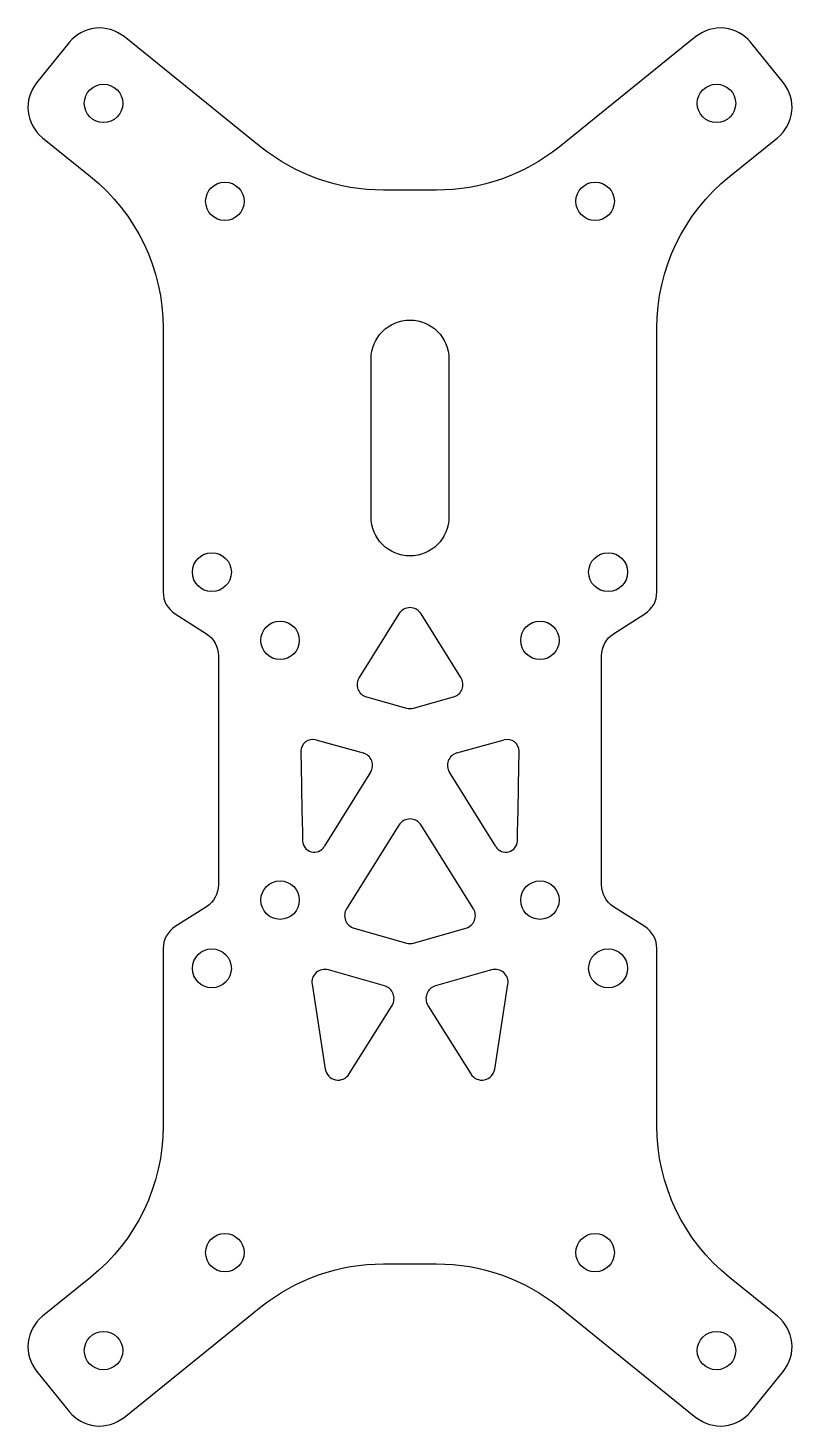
# Model space of a CAD drawing. Header units: millimetres. Extents: x -29 to 29, y -45 to 62.
import ezdxf

# ---------------------------------------------------------------- set-up
doc = ezdxf.new("R2010")
doc.units = ezdxf.units.MM
doc.layers.get('0').update_dxf_attribs({"linetype": 'CONTINUOUS'})

msp = doc.modelspace()

# ---------------------------------------------------------------- linework, layer by layer
for p, q in [((-7.26, 7.34), (-3.61, 6.33)), ((3.61, 6.33), (7.26, 7.34)), ((-3.03, 4.84), (-6.6, -0.88)), ((6.6, -0.88), (3.03, 4.84))]:
    msp.add_line(p, q)
for points in [[(-14.75, -3.82, -0.255972), (-15.67, -5.51), (-18.08, -7.04, 0.255972), (-19, -8.73), (-19, -22.38, -0.226862), (-24.59, -34.05), (-28.29, -37.04, 0.414214), (-28.74, -41.26), (-26.23, -44.37, 0.414214), (-22.01, -44.82), (-11.47, -36.32, -0.171259), (-2.05, -33), (2.05, -33, -0.171259), (11.47, -36.32), (22.01, -44.82, 0.414214), (26.23, -44.37), (28.74, -41.26, 0.414214), (28.29, -37.04), (24.59, -34.05, -0.226862), (19, -22.38), (19, -8.73, 0.255972), (18.08, -7.04), (15.67, -5.51, -0.255972), (14.75, -3.82), (14.75, 13.82, -0.255972), (15.67, 15.51), (18.08, 17.04, 0.255972), (19, 18.73), (19, 39.04, -0.226862), (24.59, 50.71), (28.29, 53.7, 0.414214), (28.74, 57.92), (26.23, 61.03, 0.414214), (22.01, 61.48), (11.47, 52.98, -0.171259), (2.05, 49.66), (-2.05, 49.66, -0.171259), (-11.47, 52.98), (-22.01, 61.48, 0.414214), (-26.23, 61.03), (-28.74, 57.92, 0.414214), (-28.29, 53.7), (-24.59, 50.71, -0.226862), (-19, 39.04), (-19, 18.73, 0.255972), (-18.08, 17.04), (-15.67, 15.51, -0.255972), (-14.75, 13.82)], [(3, 24.5, -1), (-3, 24.5), (-3, 36.66, -1), (3, 36.66)], [(0.27, 9.79), (3.34, 10.64, 0.501541), (3.92, 12.14), (0.85, 17.05, 0.554383), (-0.85, 17.05), (-3.92, 12.14, 0.501541), (-3.34, 10.64), (-0.27, 9.79, 0.135658)], [(-4.3, -7.16), (-0.28, -8.31, 0.140224), (0.28, -8.31), (4.3, -7.16, 0.49874), (4.88, -5.67), (0.85, 0.78, 0.554383), (-0.85, 0.78), (-4.88, -5.67, 0.49874)], [(-1.95, -11.61), (-6.28, -10.37, 0.548057), (-7.54, -11.48), (-6.52, -18.01, 0.694176), (-4.68, -18.38), (-1.38, -13.1, 0.49874)], [(1.38, -13.1), (4.68, -18.38, 0.694176), (6.52, -18.01), (7.54, -11.48, 0.548057), (6.28, -10.37), (1.95, -11.61, 0.49874)]]:
    msp.add_lwpolyline(points, format="xyb", close=True)
for centre, radius in [((-23.59, 56.34), 1.48), ((23.59, 56.34), 1.48), ((-14.25, 48.8), 1.48), ((14.25, 48.8), 1.48), ((-15.25, 20.25), 1.5), ((15.25, 20.25), 1.5), ((-10, 15), 1.48), ((10, 15), 1.48), ((-10, -5), 1.48), ((10, -5), 1.48), ((-15.25, -10.25), 1.5), ((15.25, -10.25), 1.5), ((-14.25, -32.14), 1.48), ((14.25, -32.14), 1.48), ((-23.59, -39.68), 1.48), ((23.59, -39.68), 1.48)]:
    msp.add_circle(centre, radius)
for centre, radius, start, end in [((-7.5, 6.47), 0.9, 74.5391, 180.8635), ((7.5, 6.47), 0.9, -0.8638, 105.4609), ((-3.88, 5.37), 1, -31.9935, 74.5391), ((3.88, 5.37), 1, 105.4609, 211.9935), ((-7.37, -0.41), 0.9, 181.3236, 328.0065), ((7.37, -0.41), 0.9, 211.9935, 358.6761)]:
    msp.add_arc(centre, radius, start, end)
for start_param, end_param in [(1.725475, 1.805337), (4.477848, 4.55771)]:
    msp.add_ellipse((0, 20), major_axis=(0, 87.9), ratio=0.096702, start_param=start_param, end_param=end_param)

doc.saveas('drawing.dxf')
